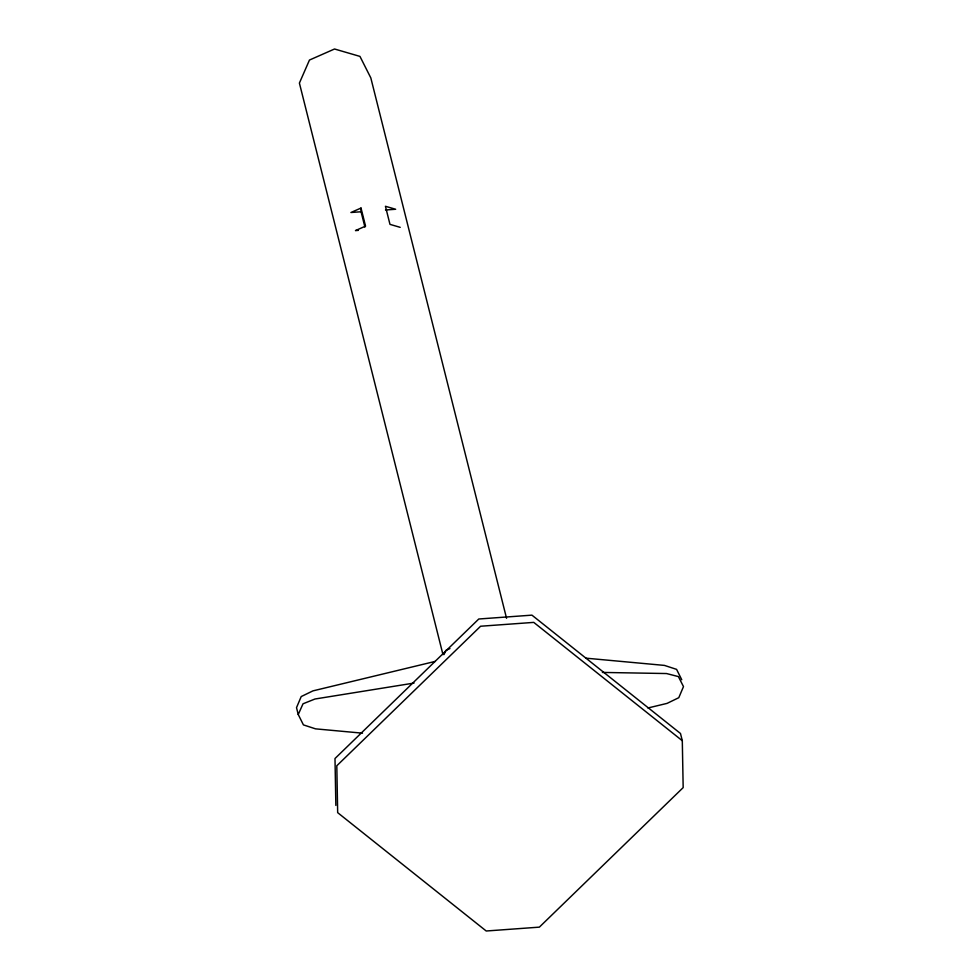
<?xml version="1.0" encoding="UTF-8"?>
<svg xmlns="http://www.w3.org/2000/svg" width="980" height="980" viewBox="0 0 980 980"><rect width="100%" height="100%" fill="white"/><g stroke="black" fill="none" stroke-linecap="round" stroke-linejoin="round"><path stroke-width="1.47" d="M444.026 654.579L445.851 650.377L449.955 648.576M362.502 733.175L315.536 728.851L303.42 724.894L298.239 714.506L303.028 703.787L314.984 699.01L414.05 683.06M358.374 230.374L355.471 230.582L365.552 226.135L361.007 208.054L350.926 212.501L361.081 211.766L364.915 227.066M435.377 661.365L312.939 690.876L301.215 696.56L296.511 707.658L298.239 714.506M647.915 707.989L667.062 703.383L678.785 697.699L683.489 686.6L678.393 676.592L666.51 673.542L602.406 672.427M385.507 209.989L395.651 209.255L385.434 206.278L389.979 224.371L400.195 227.336M585.93 658.168L664.465 665.408L676.58 669.365L681.761 679.74M682.301 740.721L533.757 622.386L480.604 626.232L336.802 765.772L337.671 812.653L486.215 931L539.368 927.141L683.17 787.614L682.301 740.721L680.488 733.493L531.932 615.146L478.779 619.005L334.988 758.532L335.858 805.425M506.55 618.282L370.82 77.91L359.954 56.399L334.535 49L309.46 60.05L299.402 83.079L442.972 654.628M361.007 208.054L361.081 211.766"/></g></svg>
